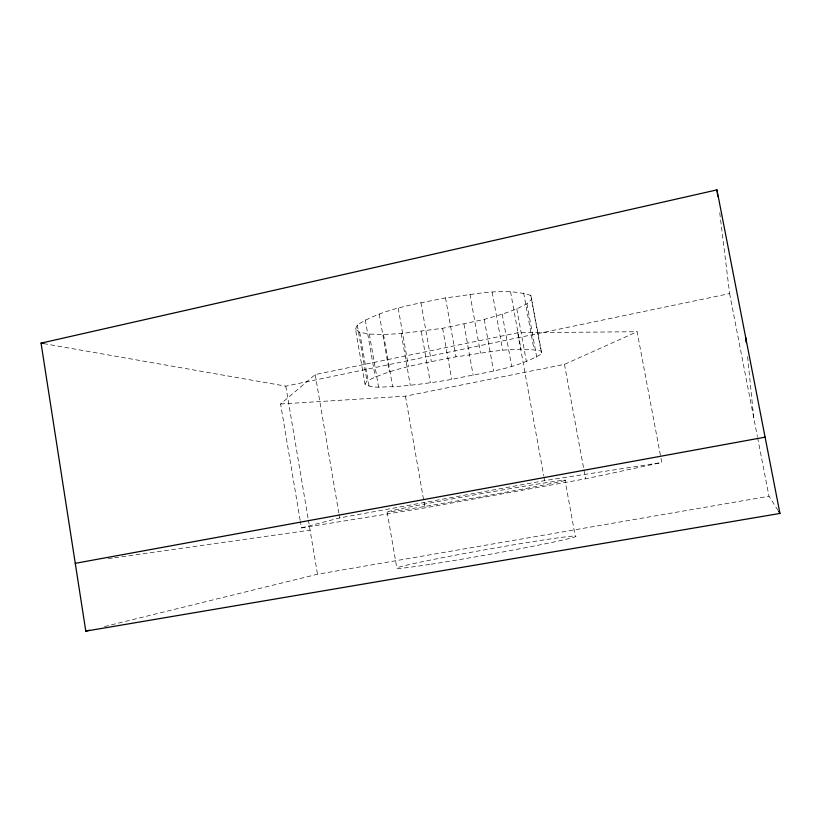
<?xml version="1.0" encoding="UTF-8"?>
<svg xmlns="http://www.w3.org/2000/svg" width="821" height="821" viewBox="0 0 821 821"><rect width="100%" height="100%" fill="white"/><g stroke="black" fill="none" stroke-linecap="round" stroke-linejoin="round"><path stroke-width="0.62" stroke-dasharray="4.11 3.08" d="M355.503 329.221L357.289 324.972C383.54 308.255 415.621 304.293 445.495 297.828C473.46 294.883 503.273 286.816 530.828 295.416L541.839 353.707C514.87 369.85 481.927 372.539 451.724 379.425C432.154 382.699 412.47 385.449 392.654 386.794C383.571 386.342 373.268 389.082 365.027 384.218L355.503 329.221L359.721 332.3L369.347 334.075L383.52 334.496L401.212 333.603L442.632 328.277L484.257 319.41L502.216 314.217L516.799 308.901L526.959 303.77L531.844 299.162M365.027 384.218L366.997 380.985C394.655 367.12 426.017 363.015 456.014 356.776C484.01 353.379 512.858 345.887 541.008 350.988L541.839 353.707M300.158 520.319L280.597 404.004L315.223 374.561L517.712 332.762L637.106 331.735L661.788 462.521L585.558 478.787L425.021 507.85L301.43 527.903L300.373 521.581M280.597 404.004L405.451 396.174L564.479 364.391L637.106 331.735M301.43 527.903L339.648 517.918L544.621 480.613L661.788 462.521M104.483 626.536L317.511 574.248L768.99 496.243L777.898 510.21M43.575 343.578L285.79 386.137L729.612 293.59L719.576 211.377M108.269 558.66L113.339 557.941M114.612 557.767L310.071 530.15M729.612 293.59L757.383 436.495M757.619 437.737L768.99 496.243M564.479 364.391L583.71 468.729M583.936 469.981L585.558 478.787M565.053 480.429A90.679 1.478 -10.1 0 1 423.184 506.721A90.679 1.478 -10.1 0 1 440.867 501.005A90.679 1.478 -10.1 0 1 565.053 480.429L575.244 536.082M530.828 295.416L541.008 350.988M526.959 303.77L536.76 357.34M523.654 292.851L533.999 349.428M516.799 308.901L526.405 361.609M510.529 291.722L520.996 349.202M517.712 332.762L543.707 475.605M543.943 476.857L544.621 480.613M502.216 314.217L511.657 366.228M492.19 292.184L502.729 350.413M484.257 319.41L493.544 370.907M469.93 294.267L480.49 352.989M463.998 324.182L473.173 375.392M445.495 297.828L456.014 356.776M442.632 328.277L451.724 379.425M420.916 302.6L431.323 361.456M421.306 331.479L430.378 382.791M398.206 308.162L408.478 366.638M401.212 333.603L410.295 385.306M405.451 396.174L425.021 507.85M383.52 334.496L392.654 386.794M379.21 314.053L389.298 371.882M369.347 334.075L378.573 387.153M365.283 319.8L375.187 376.788M359.721 332.3L369.081 386.291M357.289 324.972L366.997 380.985M387.132 511.986L396.841 568.111M315.223 374.561L338.786 512.879M339.001 514.141L339.648 517.918M285.79 386.137L308.152 518.78M308.368 520.042L317.511 574.248M747.613 356.622L753.75 417.827M431.23 564.181A90.957 2.658 -10.1 0 0 575.049 536.831A90.957 2.658 -10.1 0 0 452.843 555.694A90.957 2.658 -10.1 0 0 431.23 564.181"/><path stroke-width="1.23" d="M85.794 631.123L779.95 513.443L716.949 189.877L41.05 343.137L85.794 631.123L89.54 630.2M75.265 563.329L765.09 437.152M41.05 343.137L43.575 343.578M778.575 511.288L779.95 513.443M716.949 189.877L717.718 196.198M745.694 337.503L746.207 342.603"/></g></svg>
